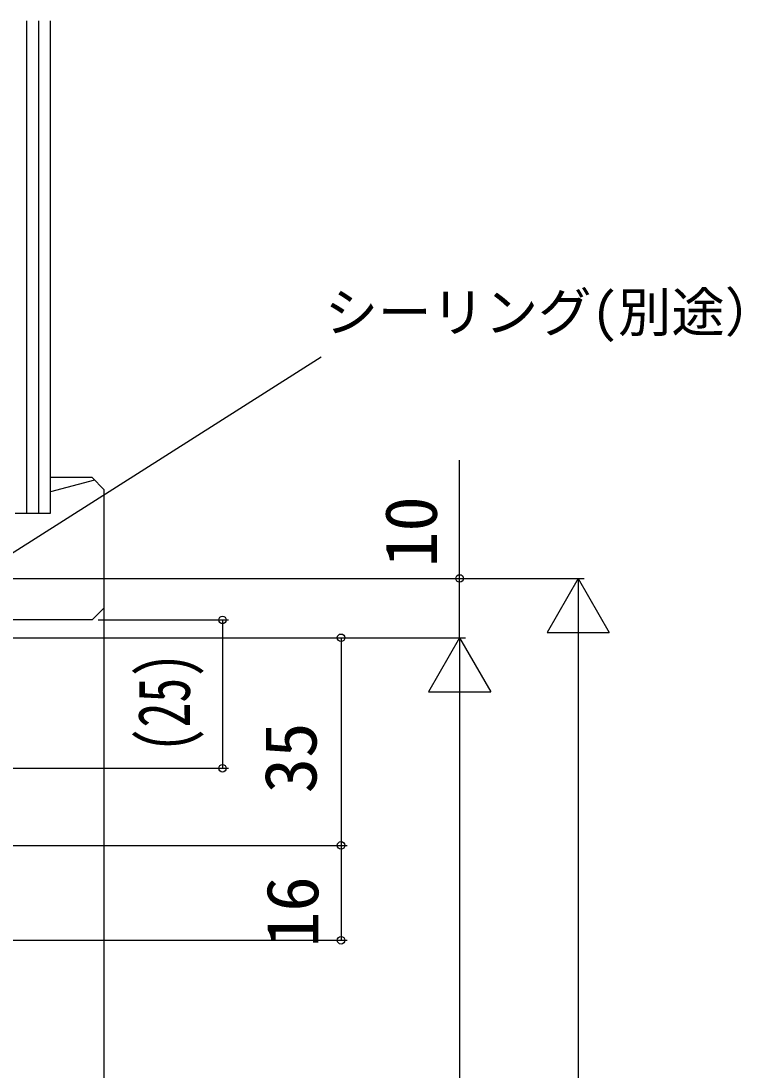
# Model space of a CAD drawing. Units: millimetres, scale not verified. Extents: x -525 to 525, y -783 to 779.
# Drawn here: x -67.4 to 54, y 265.5 to 442.4 of the extents above; entities that cross this region are included whole.
import ezdxf
from ezdxf.enums import TextEntityAlignment as Align

# ---------------------------------------------------------------- set-up
doc = ezdxf.new("R2010")
doc.units = ezdxf.units.MM
doc.header["$LTSCALE"] = 4
doc.layers.add('0-6_YKK_D', color=6, linetype='Continuous')
doc.layers.add('0-8_YSS_K', color=3, linetype='Continuous')
doc.styles.add('ＭＳ ゴシック', font='')
doc.styles.get('ＭＳ ゴシック').set_extended_font_data('MS Gothic')

msp = doc.modelspace()

# ---------------------------------------------------------------- linework, layer by layer
at = {"layer": '0-6_YKK_D'}
for p, q in [((-153.149, 348.371), (7.551, 348.371)), ((-153.149, 348.371), (27.551, 348.371)), ((26.551, 348.371), (21.301, 339.278)), ((26.551, 348.371), (31.801, 339.278)), ((26.551, 348.371), (26.551, 330.184)), ((-54.449, 341.371), (-32.449, 341.371)), ((-33.449, 341.371), (-33.449, 316.371)), ((-178.949, 338.371), (7.551, 338.371)), ((-152.249, 338.371), (-12.449, 338.371)), ((-110.953, 338.371), (7.551, 338.371)), ((-13.449, 338.371), (-13.449, 303.371)), ((6.551, 338.371), (1.301, 329.278)), ((6.551, 338.371), (11.801, 329.278)), ((6.551, 338.371), (6.551, 320.185)), ((21.301, 339.278), (31.801, 339.278)), ((26.551, 337.871), (26.551, -100.129)), ((1.301, 329.278), (11.801, 329.278)), ((6.551, 327.871), (6.551, -100.129)), ((-87.449, 316.371), (-32.449, 316.371)), ((-152.249, 303.371), (-12.449, 303.371)), ((-152.249, 303.371), (-12.449, 303.371)), ((-13.449, 303.371), (-13.449, 287.371)), ((-170.949, 287.371), (-12.449, 287.371))]:
    msp.add_line(p, q, dxfattribs=at)
for points in [[(-88.066, 340.536), (-85.912, 341.901), (-16.797, 385.714)], [(6.551, 338.371), (6.551, 348.371), (6.551, 368.321)]]:
    msp.add_lwpolyline(points, dxfattribs=at)
for centre in [(6.551, 348.371), (-33.449, 341.371), (-13.449, 338.371), (-33.449, 316.371), (-13.449, 303.371), (-13.449, 303.371), (-13.449, 287.371)]:
    msp.add_circle(centre, 0.637, dxfattribs=at)
at = {"layer": '0-8_YSS_K'}
for p, q in [((-66.449, 359.371), (-66.449, 442.37)), ((-64.449, 359.371), (-64.449, 442.37)), ((-62.449, 359.371), (-62.449, 442.37)), ((-55.449, 365.371), (-62.449, 365.371)), ((-55.032, 364.953), (-62.449, 362.997)), ((-68.449, 359.371), (-62.449, 359.371)), ((-55.449, 341.371), (-53.449, 343.371)), ((-53.449, 343.371), (-53.449, 117.599)), ((-55.449, 341.371), (-144.449, 341.371))]:
    msp.add_line(p, q, dxfattribs=at)
msp.add_lwpolyline([(-55.449, 365.371), (-53.449, 363.371), (-53.449, 343.371)], dxfattribs=at)

# ---------------------------------------------------------------- texts
at = {"layer": '0-6_YKK_D', "style": 'ＭＳ ゴシック'}
msp.add_text('シーリング(別途）', height=6.598, dxfattribs=at).set_placement((-16.211, 387.988), align=Align.BOTTOM_LEFT)
for s, p in [('10', (5.351, 350.28)), ('35', (-14.949, 312.143)), ('16', (-14.649, 286.2))]:
    msp.add_text(s, height=8.798, rotation=90, dxfattribs=at).set_placement(p, align=Align.BOTTOM_LEFT)
at = {"layer": '0-6_YKK_D', "style": 'ＭＳ ゴシック', "width": 0.7}
msp.add_text('(25)', height=8.798, rotation=90, dxfattribs=at).set_placement((-36.312, 319.063), align=Align.BOTTOM_LEFT)

doc.saveas('drawing.dxf')
